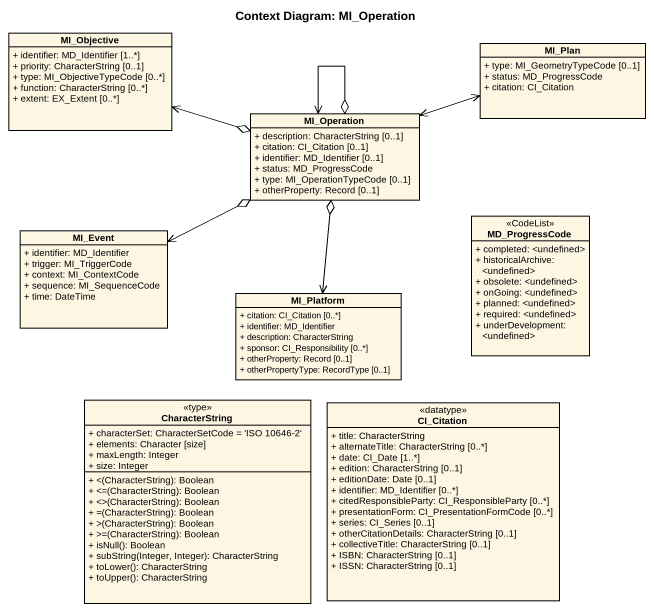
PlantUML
@startuml
title Context Diagram: MI_Operation
hide circle
hide empty members
skinparam classAttributeIconSize 0
class MI_Objective {
  + identifier: MD_Identifier [1..*]
  + priority: CharacterString [0..1]
  + type: MI_ObjectiveTypeCode [0..*]
  + function: CharacterString [0..*]
  + extent: EX_Extent [0..*]
}
class MI_Plan {
  + type: MI_GeometryTypeCode [0..1]
  + status: MD_ProgressCode
  + citation: CI_Citation
}
class MI_Operation {
  + description: CharacterString [0..1]
  + citation: CI_Citation [0..1]
  + identifier: MD_Identifier [0..1]
  + status: MD_ProgressCode
  + type: MI_OperationTypeCode [0..1]
  + otherProperty: Record [0..1]
}
class MI_Event {
  + identifier: MD_Identifier
  + trigger: MI_TriggerCode
  + context: MI_ContextCode
  + sequence: MI_SequenceCode
  + time: DateTime
}
class MD_ProgressCode <<CodeList>> {
  + completed: <undefined>
  + historicalArchive: <undefined>
  + obsolete: <undefined>
  + onGoing: <undefined>
  + planned: <undefined>
  + required: <undefined>
  + underDevelopment: <undefined>
}
class MI_Platform {
  + citation: CI_Citation [0..*]
  + identifier: MD_Identifier
  + description: CharacterString
  + sponsor: CI_Responsibility [0..*]
  + otherProperty: Record [0..1]
  + otherPropertyType: RecordType [0..1]
}
class CharacterString <<type>> {
  + characterSet: CharacterSetCode = 'ISO 10646-2'
  + elements: Character [size]
  + maxLength: Integer
  + size: Integer
  + <(CharacterString): Boolean
  + <=(CharacterString): Boolean
  + <>(CharacterString): Boolean
  + =(CharacterString): Boolean
  + >(CharacterString): Boolean
  + >=(CharacterString): Boolean
  + isNull(): Boolean
  + subString(Integer, Integer): CharacterString
  + toLower(): CharacterString
  + toUpper(): CharacterString
}
class CI_Citation <<datatype>> {
  + title: CharacterString
  + alternateTitle: CharacterString [0..*]
  + date: CI_Date [1..*]
  + edition: CharacterString [0..1]
  + editionDate: Date [0..1]
  + identifier: MD_Identifier [0..*]
  + citedResponsibleParty: CI_ResponsibleParty [0..*]
  + presentationForm: CI_PresentationFormCode [0..*]
  + series: CI_Series [0..1]
  + otherCitationDetails: CharacterString [0..1]
  + collectiveTitle: CharacterString [0..1]
  + ISBN: CharacterString [0..1]
  + ISSN: CharacterString [0..1]
}
MI_Plan <-left-> MI_Operation
MI_Operation o-left-> MI_Objective
MI_Operation o--> MI_Operation
MI_Operation o-left-> MI_Event
MI_Operation o--> MI_Platform
@enduml
